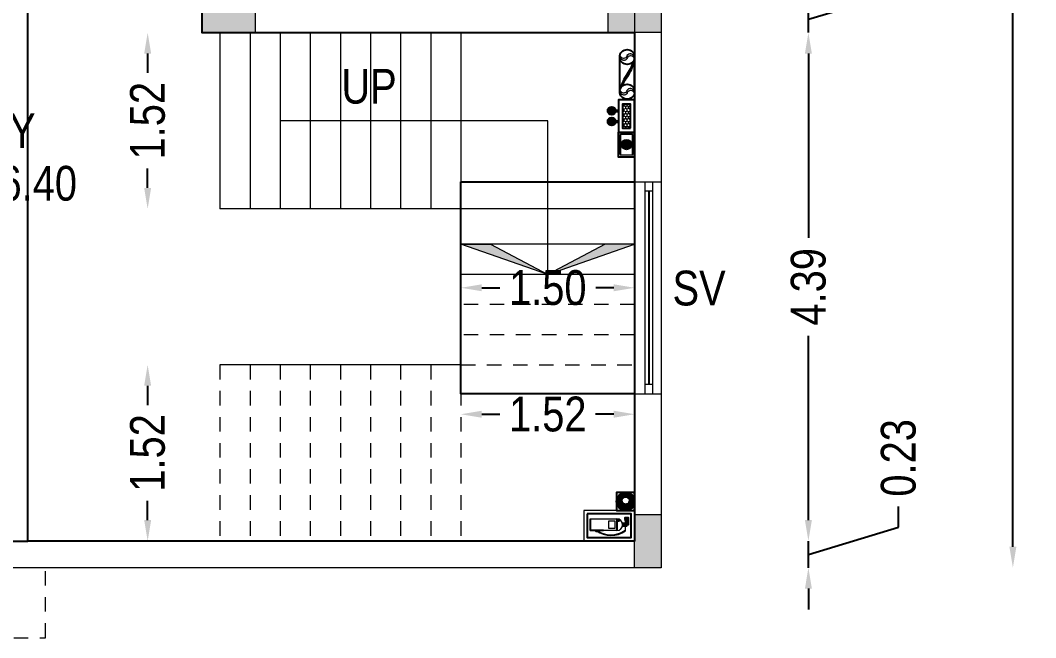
# Model space of a CAD drawing. Header units: metres. Extents: x 3750 to 6203, y 1588 to 3614.
# Drawn here: x 3768.42 to 3777.18, y 1781.04 to 1786.37 of the extents above; entities that cross this region are included whole.
import ezdxf

# ---------------------------------------------------------------- set-up
doc = ezdxf.new("R2010")
doc.units = ezdxf.units.M
doc.linetypes.add('HIDDEN2', pattern=[0.1875, 0.125, -0.0625])
for name, color, linetype in [('BLK_4_FLR_2_CARPET_AREA', 14, 'Continuous'), ('BLK_4_FLR_2_EXIT_WIDTH_STAIR', 1, 'Continuous'), ('BLK_4_FLR_2_ROOM_1_LIGHT_VENTILATION_1', 2, 'Continuous'), ('VPORTS', 6, 'Continuous')]:
    doc.layers.add(name, color=color, linetype=linetype)
doc.styles.add('style2a', font='swissc.ttf')
doc.dimstyles.get("Standard").update_dxf_attribs({"dimtxt": 0.3, "dimasz": 0.18, "dimexe": 0.18, "dimexo": 0.0625, "dimgap": 0.09, "dimtad": 0, "dimzin": 0, "dimdsep": 46, "dimtxsty": 'style2a', "dimcen": 0.09, "dimse1": 1, "dimse2": 1, "dimadec": 0, "dimazin": 0, "dimtfac": 1, "dimtofl": 0, "dimtmove": 0, "dimatfit": 3, "dimfxl": 0, "dimtolj": 1, "dimtzin": 0, "dimarcsym": 0})

# ---------------------------------------------------------------- blocks, each defined once
blk = doc.blocks.new('*D129')
at = {"layer": 'BLK_4_FLR_2_EXIT_WIDTH_STAIR', "color": 0, "lineweight": -2, "ltscale": 10}
for p, q in [((3769.517321434121, 1786.08343257611), (3769.517321434121, 1785.916614394294)), ((3769.517321434121, 1784.923432576114), (3769.517321434121, 1785.090250757931))]:
    blk.add_line(p, q, dxfattribs=at)
at = {"layer": 'BLK_4_FLR_2_EXIT_WIDTH_STAIR', "color": 0, "ltscale": 10}
for points in [[(3769.487321434121, 1786.08343257611), (3769.547321434121, 1786.08343257611), (3769.517321434121, 1786.263432576111)], [(3769.487321434121, 1784.923432576114), (3769.547321434121, 1784.923432576114), (3769.517321434121, 1784.743432576114)]]:
    blk.add_solid(points, dxfattribs=at)
at = {"layer": 'Defpoints', "color": 0, "ltscale": 10}
for p in [(3769.517321434121, 1786.263432576111), (3770.401630812504, 1786.263432576111), (3770.401630812504, 1784.743432576114)]:
    blk.add_point(p, dxfattribs=at)
at = {"layer": 'BLK_4_FLR_2_EXIT_WIDTH_STAIR', "color": 0, "lineweight": 18, "ltscale": 10, "insert": (3769.517321434121, 1785.503432576111), "char_height": 0.3, "attachment_point": 5, "rotation": 90, "style": 'style2a'}
blk.add_mtext('\\A1;1.52', dxfattribs=at)
blk = doc.blocks.new('*D130')
at = {"color": 0, "lineweight": -2, "ltscale": 10}
for p, q in [((3769.517321434149, 1783.217232423708), (3769.517321434149, 1783.050414241892)), ((3769.517321434149, 1782.057232423713), (3769.517321434149, 1782.224050605529))]:
    blk.add_line(p, q, dxfattribs=at)
at = {"color": 0, "ltscale": 10}
for points in [[(3769.487321434149, 1783.217232423708), (3769.54732143415, 1783.217232423708), (3769.517321434149, 1783.397232423708)], [(3769.487321434149, 1782.057232423713), (3769.54732143415, 1782.057232423713), (3769.517321434149, 1781.877232423713)]]:
    blk.add_solid(points, dxfattribs=at)
at = {"layer": 'Defpoints', "color": 0, "ltscale": 10}
for p in [(3769.517321434149, 1783.397232423708), (3770.401630812509, 1783.397232423708), (3770.401630812509, 1781.877232423713)]:
    blk.add_point(p, dxfattribs=at)
at = {"color": 0, "lineweight": 18, "ltscale": 10, "insert": (3769.517321434149, 1782.637232423709), "char_height": 0.3, "attachment_point": 5, "rotation": 90, "style": 'style2a'}
blk.add_mtext('\\A1;1.52', dxfattribs=at)
blk = doc.blocks.new('*D131')
at = {"color": 0, "lineweight": -2, "ltscale": 10}
for p, q in [((3772.401630812495, 1782.971160078551), (3772.558448994311, 1782.971160078551)), ((3773.541630812491, 1782.971160078551), (3773.384812630676, 1782.971160078551))]:
    blk.add_line(p, q, dxfattribs=at)
at = {"color": 0, "ltscale": 10}
for points in [[(3772.401630812495, 1783.001160078551), (3772.401630812495, 1782.94116007855), (3772.221630812496, 1782.971160078551)], [(3773.541630812491, 1783.001160078551), (3773.541630812491, 1782.94116007855), (3773.721630812491, 1782.971160078551)]]:
    blk.add_solid(points, dxfattribs=at)
at = {"layer": 'Defpoints', "color": 0, "ltscale": 10}
for p in [(3772.221630812496, 1783.855469457058), (3773.721630812491, 1783.855469457058), (3772.221630812496, 1782.971160078551)]:
    blk.add_point(p, dxfattribs=at)
at = {"color": 0, "lineweight": 18, "ltscale": 10, "insert": (3772.971630812494, 1782.971160078551), "char_height": 0.3, "attachment_point": 5, "style": 'style2a'}
blk.add_mtext('\\A1;1.52', dxfattribs=at)
blk = doc.blocks.new('*D136')
at = {"color": 0, "lineweight": -2, "ltscale": 10}
for p, q in [((3776.98720306331, 1805.851281191709), (3776.98720306331, 1794.35782823628)), ((3776.98720306331, 1781.827232423708), (3776.98720306331, 1793.320685379137))]:
    blk.add_line(p, q, dxfattribs=at)
at = {"color": 0, "ltscale": 10}
for points in [[(3776.95720306331, 1805.851281191709), (3777.017203063309, 1805.851281191709), (3776.98720306331, 1806.03128119171)], [(3776.95720306331, 1781.827232423708), (3777.017203063309, 1781.827232423708), (3776.98720306331, 1781.647232423708)]]:
    blk.add_solid(points, dxfattribs=at)
at = {"layer": 'Defpoints', "color": 0, "ltscale": 10}
for p in [(3773.951630812503, 1806.03128119171), (3776.98720306331, 1806.03128119171), (3773.95163081249, 1781.647232423708)]:
    blk.add_point(p, dxfattribs=at)
at = {"color": 0, "lineweight": 18, "ltscale": 10, "insert": (3776.987203063309, 1793.839256807707), "char_height": 0.3, "attachment_point": 5, "rotation": 90, "style": 'style2a'}
blk.add_mtext('\\A1;24.38', dxfattribs=at)
blk = doc.blocks.new('*D141')
at = {"color": 0, "lineweight": -2, "ltscale": 10}
for p, q in [((3775.221869776923, 1786.673432576113), (3775.221869776923, 1786.853432576113)), ((3775.999434711987, 1786.611702056633), (3775.999434711987, 1786.791702056633)), ((3775.221869776923, 1786.378432576114), (3775.999434711987, 1786.611702056633)), ((3775.221869776923, 1786.263432576114), (3775.221869776923, 1786.493432576113)), ((3775.221869776923, 1786.083432576114), (3775.221869776923, 1785.903432576114))]:
    blk.add_line(p, q, dxfattribs=at)
at = {"color": 0, "ltscale": 10}
for points in [[(3775.191869776922, 1786.673432576113), (3775.251869776923, 1786.673432576113), (3775.221869776923, 1786.493432576113)], [(3775.191869776922, 1786.083432576114), (3775.251869776923, 1786.083432576114), (3775.221869776923, 1786.263432576114)]]:
    blk.add_solid(points, dxfattribs=at)
at = {"layer": 'Defpoints', "color": 0, "ltscale": 10}
for p in [(3773.416687327613, 1786.493432576113), (3775.221869776923, 1786.493432576113), (3773.416687327616, 1786.263432576114)]:
    blk.add_point(p, dxfattribs=at)
at = {"color": 0, "lineweight": 18, "ltscale": 10, "insert": (3775.999434711987, 1787.210728030658), "char_height": 0.3, "attachment_point": 5, "rotation": 90, "style": 'style2a'}
blk.add_mtext('\\A1;0.23', dxfattribs=at)
blk = doc.blocks.new('*D142')
at = {"color": 0, "lineweight": -2, "ltscale": 10}
for p, q in [((3775.221869776927, 1782.057232423708), (3775.221869776927, 1782.237232423708)), ((3775.999434711992, 1781.995501904228), (3775.999434711992, 1782.175501904228)), ((3775.221869776927, 1781.762232423708), (3775.999434711992, 1781.995501904228)), ((3775.221869776927, 1781.647232423708), (3775.221869776927, 1781.877232423708)), ((3775.221869776927, 1781.467232423708), (3775.221869776927, 1781.287232423707))]:
    blk.add_line(p, q, dxfattribs=at)
at = {"color": 0, "ltscale": 10}
for points in [[(3775.191869776927, 1782.057232423708), (3775.251869776929, 1782.057232423708), (3775.221869776927, 1781.877232423708)], [(3775.191869776927, 1781.467232423708), (3775.251869776929, 1781.467232423708), (3775.221869776927, 1781.647232423708)]]:
    blk.add_solid(points, dxfattribs=at)
at = {"layer": 'Defpoints', "color": 0, "ltscale": 10}
for p in [(3773.416687327616, 1781.877232423708), (3775.221869776927, 1781.877232423708), (3773.41668732762, 1781.647232423708)]:
    blk.add_point(p, dxfattribs=at)
at = {"color": 0, "lineweight": 18, "ltscale": 10, "insert": (3775.999434711992, 1782.594527878252), "char_height": 0.3, "attachment_point": 5, "rotation": 90, "style": 'style2a'}
blk.add_mtext('\\A1;0.23', dxfattribs=at)
blk = doc.blocks.new('*D145')
at = {"color": 0, "lineweight": -2, "ltscale": 10}
for p, q in [((3775.221869777011, 1786.083432576117), (3775.221869777011, 1784.492767564848)), ((3775.221869777011, 1782.057232423708), (3775.221869777011, 1783.647897434978))]:
    blk.add_line(p, q, dxfattribs=at)
at = {"color": 0, "ltscale": 10}
for points in [[(3775.191869777012, 1786.083432576117), (3775.251869777012, 1786.083432576117), (3775.221869777011, 1786.263432576117)], [(3775.191869777012, 1782.057232423708), (3775.251869777012, 1782.057232423708), (3775.221869777011, 1781.877232423708)]]:
    blk.add_solid(points, dxfattribs=at)
at = {"layer": 'Defpoints', "color": 0, "ltscale": 10}
for p in [(3773.416687327613, 1786.263432576117), (3775.221869777011, 1786.263432576117), (3773.416687327616, 1781.877232423708)]:
    blk.add_point(p, dxfattribs=at)
at = {"color": 0, "lineweight": 18, "ltscale": 10, "insert": (3775.221869777011, 1784.070332499911), "char_height": 0.3, "attachment_point": 5, "rotation": 90, "style": 'style2a'}
blk.add_mtext('\\A1;4.39', dxfattribs=at)
blk = doc.blocks.new('*D226')
at = {"layer": 'BLK_4_FLR_2_ROOM_1_LIGHT_VENTILATION_1', "color": 0, "lineweight": -2}
for p, q in [((3772.40163081249, 1784.062141221659), (3772.557864578723, 1784.062141221659)), ((3773.54163081249, 1784.062141221659), (3773.385397046256, 1784.062141221659))]:
    blk.add_line(p, q, dxfattribs=at)
at = {"layer": 'BLK_4_FLR_2_ROOM_1_LIGHT_VENTILATION_1', "color": 0}
for points in [[(3772.40163081249, 1784.092141221659), (3772.40163081249, 1784.032141221659), (3772.221630812489, 1784.062141221659)], [(3773.54163081249, 1784.092141221659), (3773.54163081249, 1784.032141221659), (3773.721630812489, 1784.062141221659)]]:
    blk.add_solid(points, dxfattribs=at)
at = {"layer": 'Defpoints', "color": 0}
for p in [(3772.221630812489, 1784.062141221659, 3.668906841115462), (3773.721630812489, 1784.062141221659, 3.668906841115462), (3773.721630812489, 1784.062141221659)]:
    blk.add_point(p, dxfattribs=at)
at = {"layer": 'BLK_4_FLR_2_ROOM_1_LIGHT_VENTILATION_1', "color": 0, "insert": (3772.971630812489, 1784.062141221659), "char_height": 0.3, "attachment_point": 5, "style": 'style2a'}
blk.add_mtext('\\A1;1.50', dxfattribs=at)
blk = doc.blocks.new('cylinder1')
for color, points in [(250, [(-7.5, 38.5), (-7.5, 37), (-1.5, 37), (1.819e-12, 37), (1.819e-12, 38.49999999999989)]), (250, [(-1.5, 36.49111867737474), (-1.5, 37), (-7.5, 35.86409997163537), (-7.5, 35.60965931032275), (-6.156004991853456, 35.60965931032275)]), (250, [(-1.5, 37), (-1.5, 33), (0, 33), (0, 34), (-0.25, 34), (-0.25, 36), (0, 36), (0, 37)]), (253, [(0.25, 36), (-0.25, 36), (-0.25, 34), (0.25, 34)]), (250, [(1.5, 37), (0, 37), (0, 36), (0.25, 36), (0.25, 34), (0, 34), (0, 33), (1.5, 33)]), (250, [(1.5, 36), (1.5, 35.5), (6.005287903726634, 35.5, -0.3128595630404711), (6, 6.750000000000008), (6, 6.199155247696468, 0.33166186902408), (6.116349988142244, 36)]), (7, [(-3.582362558996101, 28.5413344918561, 1), (-4.882362558996101, 28.5413344918561, 1)]), (254, [(6, 5.949155247696468), (6, 5.699155247696468), (6.5, 5.699155247696468), (6.5, 7.499999999999996), (6, 7.499999999999996), (6, 7.249999999999996), (6.25, 7.249999999999996), (6.25, 5.949155247696468)])]:
    blk.add_hatch(color=color).paths.add_polyline_path(points)
at = {"lineweight": 25}
for points in [[(-1.5, 36.49111867737474), (-6.156004991853478, 35.60965931032274), (-7.5, 35.60965931032274), (-7.5, 35.86409997163537), (-1.5, 37), (-7.5, 37), (-7.5, 38.5), (1.819e-12, 38.49999999999989), (1.819e-12, 37)], [(-1.5, 37), (1.5, 37), (1.5, 32.80947501931109)], [(-1.5, 32.80947501931109), (-1.5, 37)], [(-1.5, 33), (1.5, 33)], [(0, 36), (0, 37)], [(0, 33), (0, 34)]]:
    blk.add_lwpolyline(points, dxfattribs=at)
at = {"lineweight": 15}
blk.add_lwpolyline([(-6, 27), (6, 27, 0.9999999999999998)], format="xyb", close=True, dxfattribs=at)
at = {"lineweight": 25}
blk.add_lwpolyline([(0.25, 34), (0.25, 36), (-0.25, 36), (-0.25, 34)], close=True, dxfattribs=at)
at = {"lineweight": 20}
blk.add_lwpolyline([(6, 6.75), (6, 6.199155247696468, 0.33166186902408), (6.116349988142244, 36), (1.5, 36), (1.5, 35.5), (6.005287903726638, 35.5, -0.3128595630404712)], format="xyb", close=True, dxfattribs=at)
for points in [[(-6, 27), (6, 27)], [(6, 13.5), (6, 0)], [(-6, 0), (6, 0)], [(6, 6.75), (6, 0)]]:
    blk.add_lwpolyline(points)
at = {"lineweight": 15}
for points in [[(-6, 27), (6, 27), (6, 0), (-6, 0)], [(-4, 19), (-4, 25), (4, 25), (4, 19)]]:
    blk.add_lwpolyline(points, close=True, dxfattribs=at)
blk.add_lwpolyline([(6, 5.949155247696468), (6, 5.699155247696468), (6.5, 5.699155247696468), (6.5, 7.499999999999996), (6, 7.499999999999996), (6, 7.249999999999996), (6.25, 7.249999999999996), (6.25, 5.949155247696468)], close=True)
at = {"lineweight": 25}
blk.add_circle((-4.232362558996101, 28.5413344918561), 0.75, dxfattribs=at)
blk.add_circle((-4.232362558996101, 28.5413344918561), 0.65)
blk = doc.blocks.new('cylinderfinal')
at = {"lineweight": 20}
for points in [[(-13.5, -45), (13.5, -45), (13.5, 0), (-13.5, 0)], [(-10.5, -42), (10.5, -42), (10.5, -3.000000000000003), (-10.5, -3)]]:
    blk.add_lwpolyline(points, close=True, dxfattribs=at)
blk.add_lwpolyline([(-10.5, -42), (10.5, -42), (10.5, -3.000000000000003), (-10.5, -3)], close=True)
at = {"lineweight": 15, "xscale": 0.8699999999998906, "yscale": 0.8699999999998906, "zscale": 1.5}
blk.add_blockref('cylinder1', (-0.9169508714730908, -39.34066445374083), dxfattribs=at)
blk = doc.blocks.new('siern')
blk.add_hatch(color=5).paths.add_polyline_path([(-0.1593222198534196, 4.061119889346909, -0.050918795279975), (-2.084215844903134, 0.0151086477926867, 0.0925672966546958), (-4.033540109677136, -4.074294274310353, -0.0032073073232835), (-4.026732467605971, -4.061119889249931, -0.0483688946395163), (-3.836825126619751, -3.704532133112332, -0.0178884246563004), (-1.736111600250296, -0.1050856800138717, 0.1175623139878069)])
at = {"layer": 'VPORTS', "lineweight": 18}
h = blk.add_hatch(color=20, dxfattribs=at)
edge = h.paths.add_edge_path()
edge.add_arc((-3.003242993894826, 5.125836620620271), 1.15591213153334, 152.305571092109, 342.6944289075761)
edge.add_arc((-1.069537870018141, 4.324869732675344), 0.947658435111645, -16.15980825423901, 151.159808253957, ccw=False)
edge.add_arc((-1.182811693612317, 4.598336933856721), 1.155912131525198, 332.3055710921348, 522.6944289076076)
edge.add_arc((-3.116516817488141, 5.399303821803434), 0.9476584351198534, 163.8401917457499, 331.159808253898, ccw=False)
h = blk.add_hatch(color=20, dxfattribs=at)
edge = h.paths.add_edge_path()
edge.add_arc((-3.003242993894497, -4.598336933864606), 1.155912131531942, 152.3055710922763, 342.6944289077433)
edge.add_arc((-1.069537870018141, -5.399303821805893), 0.947658435111645, -16.15980825423901, 151.159808253957, ccw=False)
edge.add_arc((-1.182811693611987, -5.125836620620876), 1.155912131526594, 332.3055710919675, 522.6944289074403)
edge.add_arc((-3.116516817488947, -4.324869732677806), 0.9476584351170516, 163.8401917461589, 331.1598082543069, ccw=False)
at = {"color": 1}
for points in [[(-4.186054687499563, -4.862086777240619), (-4.186054687499563, 4.862086777240619)], [(0, -4.862086777240619), (0, 4.862086777240619)]]:
    blk.add_lwpolyline(points, dxfattribs=at)
at = {"color": 5}
blk.add_lwpolyline([(-0.1593222198534196, 4.061119889346909, -0.050918795279975), (-2.084215844903134, 0.0151086477926867, 0.0925672966540532), (-4.033540109669047, -4.074294274279964, -0.0196862209365316), (-1.736111600250296, -0.1050856800138717, 0.1175623139878069)], format="xyb", close=True, dxfattribs=at)
at = {"layer": 'VPORTS', "color": 251, "lineweight": 18}
for points in [[(-4.026732467633336, 5.663053665186451, 1.095032819744272), (-1.899656831361426, 4.781990088442399, -0.8950427931265029), (-0.159322219880778, 4.061119889294785, 1.095032819744327), (-2.286397856138135, 4.942183466031565, -0.8950427931261273)], [(-4.026732467633336, -4.061119889302061, 1.095032819744272), (-1.899656831361426, -4.942183466038841, -0.8950427931265029), (-0.159322219880778, -5.663053665186451, 1.095032819744327), (-2.286397856138135, -4.781990088442399, -0.8950427931261273)]]:
    blk.add_lwpolyline(points, format="xyb", close=True, dxfattribs=at)
at = {"layer": 'VPORTS'}
for centre in [(-2.093027343749779, 4.862086777240619), (-2.093027343749779, -4.862086777240619)]:
    blk.add_circle(centre, 2.09302734375, dxfattribs=at)
at = {"layer": 'VPORTS', "lineweight": 18}
blk.add_circle((-2.093027343749779, -4.862086777240619), 2.09302734375, dxfattribs=at)
blk = doc.blocks.new('EmerLight')
h = blk.add_hatch(color=1)
edge = h.paths.add_edge_path()
edge.add_arc((0, 12.75), 2.25, 0, 360)
h = blk.add_hatch(color=1)
edge = h.paths.add_edge_path()
edge.add_arc((6, 12.75), 2.25, 0, 360)
at = {"lineweight": 18}
h = blk.add_hatch(dxfattribs=at)
h.set_pattern_fill('HONEY', color=145, scale=7.5, style=0)
h.set_pattern_definition([(0, (-23575.41711731013, -1310.215376773727), (1.40625, 0.8118988124999997), [0.9375, -1.875]), (120, (-23575.41711731013, -1310.215376773727), (-1.406249996927416, 0.8118988178218671), [0.9374999999999996, -1.874999999999999]), (59.99999999999999, (-23575.41711731013, -1310.215376773727), (3.0725816e-09, 1.623797630321865), [-1.875, 0.9375])])
h.paths.add_polyline_path([(-3.75, 2.25), (9.75, 2.25), (9.75, 6.75), (-3.75, 6.75)])
for points in [[(-0.375, 9), (0.375, 9), (0.375, 10.53147008133764, -0.083920216900384), (-0.375, 10.53147008133764)], [(6.375, 10.53147008133764, -0.083920216900384), (5.625, 10.53147008133764), (5.625, 9), (6.375, 9)]]:
    blk.add_hatch(color=171).paths.add_polyline_path(points)
at = {"color": 5}
for points in [[(-6, 0), (12, 0), (12, 9), (-6, 9)], [(-3.75, 2.25), (9.75, 2.25), (9.75, 6.75), (-3.75, 6.75)]]:
    blk.add_lwpolyline(points, close=True, dxfattribs=at)
at = {"color": 171}
for points in [[(-0.375, 10.53147008133766), (-0.375, 9)], [(0.375, 10.53147008133766), (0.375, 9)], [(5.625, 10.53147008133766), (5.625, 9)], [(6.375, 10.53147008133766), (6.375, 9)]]:
    blk.add_lwpolyline(points, dxfattribs=at)
at = {"color": 1}
for centre in [(0, 12.75), (6, 12.75)]:
    blk.add_circle(centre, 2.25, dxfattribs=at)
blk = doc.blocks.new('switch1')
for points in [[(-7.875, 10.34466991411068), (-7.5, 9.96966991411068), (-7.5, 2.030330085889318), (-7.875, 1.655330085889318)], [(7.344669914111362, 10.87500000000051), (6.969669914111362, 10.5), (-6.969669914111362, 10.50000000000051), (-7.344669914111362, 10.875)], [(7.875, 1.655330085889318), (7.5, 2.030330085889318), (7.5, 9.96966991411068), (7.875, 10.34466991411068)], [(-7.344669914111362, 1.124999999999487), (-6.969669914111362, 1.5), (6.969669914111362, 1.499999999999485), (7.344669914111362, 1.125)]]:
    blk.add_hatch(color=254).paths.add_polyline_path(points)
h = blk.add_hatch(color=20)
edge = h.paths.add_edge_path()
edge.add_arc((0, 6), 3.75, 0, 360)
edge = h.paths.add_edge_path(flags=17)
edge.add_arc((0, 6), 2.25, 0, 360)
h = blk.add_hatch()
h.set_pattern_fill('ANSI31', color=1, scale=0.3, style=0)
h.set_pattern_definition([(45, (0, 0), (-0.6735192090801866, 0.6735192090801866), [])])
edge = h.paths.add_edge_path()
edge.add_arc((0, 6), 2.25, 0, 360)
at = {"color": 7, "lineweight": 25}
blk.add_lwpolyline([(-9, 0), (9, 0), (9, 12), (-9, 12)], close=True, dxfattribs=at)
at = {"color": 7, "lineweight": 20}
for points in [[(-7.875, 10.34466991411068), (-7.5, 9.96966991411068), (-7.5, 2.030330085889318), (-7.875, 1.655330085889318)], [(7.344669914111362, 10.87500000000051), (6.969669914111362, 10.5), (-6.969669914111362, 10.50000000000051), (-7.344669914111362, 10.875)], [(7.875, 1.655330085889318), (7.5, 2.030330085889318), (7.5, 9.96966991411068), (7.875, 10.34466991411068)], [(-7.344669914111362, 1.124999999999487), (-6.969669914111362, 1.5), (6.969669914111362, 1.499999999999485), (7.344669914111362, 1.125)]]:
    blk.add_lwpolyline(points, close=True, dxfattribs=at)
at = {"color": 20, "lineweight": 5}
for radius in [3.75, 2.25]:
    blk.add_circle((0, 6), radius, dxfattribs=at)
blk = doc.blocks.new('firehose')
for color, points in [(1, [(17.86590924663701, -33.80699138375383, -0.116019250224305), (19.87579712504467, -42.77884124641268, 8.409187339897612), (14.59864054587834, -51.09568462217719), (14.77462580959121, -50.77462580962811, 0.1304771358826283), (16.87429619267437, -42.26563069466236, -8.334124280871839)]), (1, [(14.77462580960812, -50.77462580959722), (16.97056274847867, -52.97056274847321, 1.016121270503578), (-17.69770766127203, -32.71501239939127, 0.1199886114363758), (-17.22691750119171, -41.21855472397618, -1.237160893247075)]), (46, [(11.7215557009913, -56.1764135710655), (11.1782557328388, -55.44013883738443), (13.28999017388378, -53.48312164735034), (14.77462580960855, -50.77462580959764), (16.97056274848546, -52.97056274848), (14.64841727244311, -54.01667111922507)])]:
    blk.add_hatch(color=color).paths.add_polyline_path(points)
at = {"color": 240}
blk.add_lwpolyline([(-36, -72), (36, -72), (36, 0), (-36, 0)], close=True, dxfattribs=at)
at = {"color": 46}
blk.add_lwpolyline([(11.7215557009913, -56.1764135710655), (11.1782557328388, -55.44013883738443), (13.28999017388378, -53.48312164735034), (14.77462580960855, -50.77462580959764), (16.97056274848546, -52.97056274848), (14.64841727244311, -54.01667111922507)], close=True, dxfattribs=at)
at = {"color": 240}
for radius in [36, 33, 30, 27, 24]:
    blk.add_circle((0, -36), radius, dxfattribs=at)
for centre, radius, start, end in [((0, -36), 21, 341.1675392881562, 315.0000000001473), ((0, -36), 18, 6.997948917371504, 339.6294282853439), ((-0.2015950538298057, -42.56555608450435), 20.07852502711841, 328.7873606831993, 150.6199113101466), ((-0.2015950538298057, -42.56555608450435), 17.0785250271184, 331.2710783775393, 175.476322851673)]:
    blk.add_arc(centre, radius, start, end, dxfattribs=at)

msp = doc.modelspace()

# ---------------------------------------------------------------- hatches: boundary and pattern name
at = {"lineweight": 18, "ltscale": 10}
h = msp.add_hatch(color=256, dxfattribs=at)
h.dxf.hatch_style = 1
h.paths.add_polyline_path([(3769.986423802083, 1786.493432576112), (3769.986423802083, 1786.263432576109), (3770.446423802084, 1786.263432576109), (3770.446423802084, 1786.493432576112)])
h = msp.add_hatch(color=256, dxfattribs=at)
h.dxf.hatch_style = 1
h.paths.add_polyline_path([(3773.49164374779, 1786.493432576112), (3773.49164374779, 1786.263432576109), (3773.951643747793, 1786.263432576109), (3773.951643747793, 1786.493432576112)])
h = msp.add_hatch(color=256, dxfattribs=at)
h.dxf.hatch_style = 1
h.paths.add_polyline_path([(3772.476230376912, 1784.437232423709), (3772.221630812488, 1784.437232423709), (3772.971630812491, 1784.177232423707)])
h = msp.add_hatch(color=256, dxfattribs=at)
h.dxf.hatch_style = 1
h.paths.add_polyline_path([(3772.971630812491, 1784.177232423707), (3773.721630812496, 1784.437232423709), (3773.467031248069, 1784.437232423709)])
h = msp.add_hatch(color=256, dxfattribs=at)
h.dxf.hatch_style = 1
h.paths.add_polyline_path([(3773.721630812491, 1781.647232423707), (3773.951630812494, 1781.647232423707), (3773.951630812494, 1782.107232423707), (3773.721630812491, 1782.107232423707)])

# ---------------------------------------------------------------- linework, layer by layer
for p, q in [((3773.95163081249, 1806.031281191708, 3.668906841115462), (3773.95163081249, 1781.647232423707, 3.668906841115462)), ((3773.721630812487, 1791.555242674041, 3.668906841115462), (3773.721630812491, 1781.877232423707, 3.668906841115462)), ((3773.951643747793, 1786.263432576113, 3.668906841115462), (3769.986423802083, 1786.263432576113, 3.668906841115462)), ((3770.141630812503, 1786.263432576113, 3.668906841115462), (3770.141630812503, 1784.743432576113, 3.668906841115462)), ((3770.401630812502, 1786.263432576113, 3.668906841115462), (3770.401630812502, 1784.743432576113, 3.668906841115462)), ((3770.6616308125, 1786.263432576113, 3.668906841115462), (3770.6616308125, 1784.743432576113, 3.668906841115462)), ((3770.921630812499, 1786.263432576113, 3.668906841115462), (3770.921630812499, 1784.743432576113, 3.668906841115462)), ((3771.181630812498, 1786.263432576113, 3.668906841115462), (3771.181630812498, 1784.743432576113, 3.668906841115462)), ((3771.441630812495, 1786.263432576113, 3.668906841115462), (3771.441630812495, 1784.743432576113, 3.668906841115462)), ((3771.701630812493, 1786.263432576113, 3.668906841115462), (3771.701630812493, 1784.743432576113, 3.668906841115462)), ((3771.961630812492, 1786.263432576113, 3.668906841115462), (3771.961630812492, 1784.743432576113, 3.668906841115462)), ((3772.221630812491, 1786.263432576113, 3.668906841115462), (3772.221630812488, 1783.397232423707, 3.668906841115462)), ((3772.971630812491, 1785.503432576112, 3.668906841115462), (3770.6616308125, 1785.503432576112, 3.668906841115462)), ((3772.971630812491, 1784.177232423707, 3.668906841115462), (3772.971630812491, 1785.503432576112, 3.668906841115462)), ((3773.721630812491, 1784.743432576113, 3.668906841115462), (3770.1416308125, 1784.743432576113, 3.668906841115462)), ((3773.951643747793, 1784.763432576113, 3.668906841115462), (3773.951630812486, 1784.763432576113, 3.668906841115462)), ((3773.951643747793, 1784.743432576113, 3.668906841115462), (3773.95163081249, 1784.743432576113, 3.668906841115462)), ((3773.721630812491, 1784.437232423709, 3.668906841115462), (3772.221630812491, 1784.437232423709, 3.668906841115462)), ((3772.971630812491, 1784.177232423707, 3.668906841115462), (3772.221630812488, 1784.437232423709, 3.668906841115462)), ((3772.221630812488, 1784.437232423709, 3.668906841115462), (3772.476230376912, 1784.437232423709, 3.668906841115462)), ((3772.476230376912, 1784.437232423709, 3.668906841115462), (3772.971630812491, 1784.177232423707, 3.668906841115462)), ((3772.971630812491, 1784.177232423707, 3.668906841115462), (3773.721630812496, 1784.437232423709, 3.668906841115462)), ((3773.467031248069, 1784.437232423709, 3.668906841115462), (3772.971630812491, 1784.177232423707, 3.668906841115462)), ((3773.721630812496, 1784.437232423709, 3.668906841115462), (3773.467031248069, 1784.437232423709, 3.668906841115462)), ((3773.721630812491, 1784.177232423707, 3.668906841115462), (3772.221630812491, 1784.177232423707, 3.668906841115462)), ((3772.221630812496, 1783.397232423707, 3.668906841115462), (3770.1416308125, 1783.397232423707, 3.668906841115462)), ((3773.721630812491, 1781.877232423707, 3.668906841115462), (3761.532405514099, 1781.877232423707, 3.668906841115462)), ((3773.95163081249, 1781.647232423707, 3.668906841115462), (3761.302405514099, 1781.647232423707, 3.668906841115462))]:
    msp.add_line(p, q, dxfattribs=at)
at = {"lineweight": 18}
for p, q in [((3773.721630812498, 1784.977141221659, 3.668906841116037), (3773.950231269696, 1784.977141221659, 3.668906841116037)), ((3773.813667548722, 1783.147141221657, 3.668906841116037), (3773.813667548722, 1784.977141221659, 3.668906841116037)), ((3773.877665639084, 1783.147141221657, 3.668906841116037), (3773.877665639084, 1784.977141221659, 3.668906841116037)), ((3773.877665639084, 1784.895931070475, 3.668906841116037), (3773.813667548722, 1784.895931070475, 3.668906841116037)), ((3773.877665639084, 1783.22835137284, 3.668906841116037), (3773.813667548722, 1783.22835137284, 3.668906841116037)), ((3773.721630812498, 1783.147141221657, 3.668906841116037), (3773.950231269696, 1783.147141221657, 3.668906841116037))]:
    msp.add_line(p, q, dxfattribs=at)
at = {"linetype": 'HIDDEN2', "lineweight": 18}
for p, q in [((3773.721630812491, 1783.917232423709, 3.668906841115462), (3772.221630812491, 1783.917232423709, 3.668906841115462)), ((3773.721630812491, 1783.657232423707, 3.668906841115462), (3772.221630812491, 1783.657232423707, 3.668906841115462)), ((3770.141630812503, 1783.397232423707, 3.668906841115462), (3770.141630812503, 1781.877232423707, 3.668906841115462)), ((3770.401630812502, 1783.397232423707, 3.668906841115462), (3770.401630812502, 1781.877232423707, 3.668906841115462)), ((3770.6616308125, 1783.397232423707, 3.668906841115462), (3770.6616308125, 1781.877232423707, 3.668906841115462)), ((3770.921630812499, 1783.397232423707, 3.668906841115462), (3770.921630812499, 1781.877232423707, 3.668906841115462)), ((3771.181630812498, 1783.397232423707, 3.668906841115462), (3771.181630812498, 1781.877232423707, 3.668906841115462)), ((3771.441630812495, 1783.397232423707, 3.668906841115462), (3771.441630812495, 1781.877232423707, 3.668906841115462)), ((3771.701630812493, 1783.397232423707, 3.668906841115462), (3771.701630812493, 1781.877232423707, 3.668906841115462)), ((3771.961630812492, 1783.397232423707, 3.668906841115462), (3771.961630812492, 1781.877232423707, 3.668906841115462)), ((3772.221630812488, 1783.397232423707, 3.668906841115462), (3772.221630812488, 1781.877232423707, 3.668906841115462)), ((3772.221630812496, 1783.397232423707, 3.668906841115462), (3773.721630812496, 1783.397232423707, 3.668906841115462))]:
    msp.add_line(p, q, dxfattribs=at)
at = {"lineweight": 18, "ltscale": 10, "elevation": 3.668906841115462}
for points in [[(3769.986423802083, 1786.263432576113), (3769.986423802083, 1786.493432576112), (3770.446423802084, 1786.493432576112), (3770.446423802084, 1786.263432576109), (3769.986423802083, 1786.263432576109)], [(3773.49164374779, 1786.263432576113), (3773.49164374779, 1786.493432576112), (3773.951643747793, 1786.493432576112), (3773.951643747793, 1786.263432576109), (3773.49164374779, 1786.263432576109)], [(3773.95163081249, 1781.647232423707), (3773.721630812491, 1781.647232423707), (3773.721630812491, 1782.107232423707), (3773.951630812494, 1782.107232423707), (3773.951630812494, 1781.647232423707)]]:
    msp.add_lwpolyline(points, dxfattribs=at)
at = {"lineweight": 18, "const_width": 0.0190500381, "elevation": 3.668906841116037}
msp.add_lwpolyline([(3773.845666593901, 1783.22835137284), (3773.845666593901, 1784.895931070475)], dxfattribs=at)
at = {"linetype": 'HIDDEN2', "lineweight": 18}
msp.add_lwpolyline([(3766.336271601736, 1781.647231844491), (3766.336271601736, 1781.043340863013), (3768.635474040137, 1781.043340863013), (3768.635474040137, 1781.647231844491)], dxfattribs=at)
at = {"layer": 'BLK_4_FLR_2_CARPET_AREA', "elevation": 3.668906841115462}
for points in [[(3768.481630812493, 1805.801281191708), (3766.484015877285, 1805.801281191708), (3766.484015877285, 1781.877232423707), (3768.481630812493, 1781.877232423707)], [(3773.721630812489, 1786.263432576113), (3773.721630812491, 1781.877232423707), (3768.481630812493, 1781.877232423707), (3768.481630812493, 1788.275242674042), (3769.986423802083, 1788.275242674055), (3769.986423802083, 1786.263432576109)]]:
    msp.add_lwpolyline(points, close=True, dxfattribs=at)
at = {"layer": 'BLK_4_FLR_2_ROOM_1_LIGHT_VENTILATION_1', "color": 2, "elevation": 3.668906841115462}
msp.add_lwpolyline([(3772.221630812489, 1784.977141221659), (3773.721630812489, 1784.977141221659), (3773.721630812489, 1783.147141221657), (3772.221630812489, 1783.147141221657)], close=True, dxfattribs=at)

# ---------------------------------------------------------------- block references
at = {"xscale": 0.0307992739753583, "yscale": 0.0307992739753583, "zscale": 0.0307992739753583}
msp.add_blockref('siern', (3773.721630812491, 1785.903578920512, 3.668906841114221), dxfattribs=at)
for name, p, xscale, yscale, zscale, rotation in [('EmerLight', (3773.721630812491, 1785.496340704302, 3.668906841114221), 0.0155180250680052, 0.0155180250680052, 0.0155180250680052, 90), ('switch1', (3773.721630812491, 1785.297515496812, 3.668906841114221), 0.0117463396757522, 0.0117463396757522, 0.0117463396757522, 90), ('firehose', (3773.644026936433, 1782.140542499493, 3.668906841115462), 0.0021553039098793, 0.0021553039098793, 0.0021553039098793, 180), ('cylinderfinal', (3773.721630812491, 1782.0088874616, 3.668906841115462), 0.009752225029085, 0.009752225029085, 0.009752225029085, 270)]:
    msp.add_blockref(name, p, dxfattribs=dict(xscale=xscale, yscale=yscale, zscale=zscale, rotation=rotation))

# ---------------------------------------------------------------- texts
at = {"lineweight": 18, "style": 'style2a'}
for s, p in [('UP', (3771.190315528877, 1785.651063546784, 3.668906841115462)), ('LOBBY', (3767.403771915573, 1785.267171552102)), ('3.50 X 6.40', (3767.149354356837, 1784.81379009836)), ('SV', (3774.048931117881, 1783.909782635028, -7.337813682230351))]:
    msp.add_text(s, height=0.3, dxfattribs=at).set_placement(p)

# ---------------------------------------------------------------- dimensions: what is measured, and where the dimension line sits
at = {"lineweight": 18, "ltscale": 10}
for base, p1, p2, override, picture, middle in [((3776.98720306331, 1806.03128119171, 3.668906841115462), (3773.95163081249, 1781.647232423707, 3.668906841115462), (3773.951630812502, 1806.031281191708, 3.668906841115462), {"dimtmove": 1}, '*D136', (3776.987203063309, 1793.839256807707, 3.668906841115462)), ((3775.221869776923, 1786.493432576113, 3.668906841115462), (3773.416687327614, 1786.263432576113, 3.668906841115462), (3773.41668732761, 1786.493432576112, 3.668906841115462), {"dimtmove": 1}, '*D141', (3775.999434711987, 1786.881702056632, 3.668906841115462)), ((3775.221869777011, 1786.263432576117, 3.668906841115462), (3773.416687327614, 1781.877232423707, 3.668906841115462), (3773.41668732761, 1786.263432576117, 3.668906841115462), {"dimtmove": 1}, '*D145', (3775.221869777011, 1784.070332499911, 3.668906841115462)), ((3769.517321434149, 1783.397232423708, 3.668906841115462), (3770.401630812506, 1781.877232423712, 3.668906841115462), (3770.401630812506, 1783.397232423707, 3.668906841115462), {"dimtxt": 0.3, "dimdec": 2, "dimtxsty": 'style2a'}, '*D130', (3769.517321434149, 1782.637232423709, 3.668906841115462)), ((3775.221869776927, 1781.877232423708, 3.668906841115462), (3773.416687327618, 1781.647232423707, 3.668906841115462), (3773.416687327614, 1781.877232423707, 3.668906841115462), {"dimtmove": 1}, '*D142', (3775.999434711992, 1782.265501904226, 3.668906841115462))]:
    dim = msp.add_linear_dim(base=base, p1=p1, p2=p2, angle=90, dimstyle='Standard', override=override, dxfattribs=at)
    dim.commit()
    dim.dimension.update_dxf_attribs({"geometry": picture, "text_midpoint": middle})
dim = msp.add_linear_dim(base=(3772.221630812496, 1782.971160078551, 3.668906841115462), p1=(3773.721630812491, 1783.855469457058, 3.668906841115462), p2=(3772.221630812496, 1783.855469457058, 3.668906841115462), angle=180, text='1.52', dimstyle='Standard', override={"dimtxt": 0.3, "dimdec": 2, "dimtxsty": 'style2a'}, dxfattribs=at)
dim.commit()
dim.dimension.update_dxf_attribs({"geometry": '*D131', "text_midpoint": (3772.971630812494, 1782.971160078551, 3.668906841115462)})
at = {"layer": 'BLK_4_FLR_2_EXIT_WIDTH_STAIR', "lineweight": 18, "ltscale": 10}
dim = msp.add_linear_dim(base=(3769.517321434121, 1786.263432576111, 3.668906841115462), p1=(3770.401630812502, 1784.743432576113, 3.668906841115462), p2=(3770.401630812502, 1786.263432576109, 3.668906841115462), angle=90, dimstyle='Standard', override={"dimtxt": 0.3, "dimdec": 2, "dimtxsty": 'style2a'}, dxfattribs=at)
dim.commit()
dim.dimension.update_dxf_attribs({"geometry": '*D129', "text_midpoint": (3769.517321434121, 1785.503432576111, 3.668906841115462)})
at = {"layer": 'BLK_4_FLR_2_ROOM_1_LIGHT_VENTILATION_1', "color": 232}
dim = msp.add_linear_dim(base=(3773.721630812489, 1784.062141221659), p1=(3772.221630812489, 1784.062141221659, 3.668906841115462), p2=(3773.721630812489, 1784.062141221659, 3.668906841115462), dimstyle='Standard', override={"dimtxt": 0.3, "dimdec": 2, "dimtxsty": 'style2a'}, dxfattribs=at)
dim.commit()
dim.dimension.update_dxf_attribs({"geometry": '*D226', "text_midpoint": (3772.971630812489, 1784.062141221659)})

doc.saveas('drawing.dxf')
